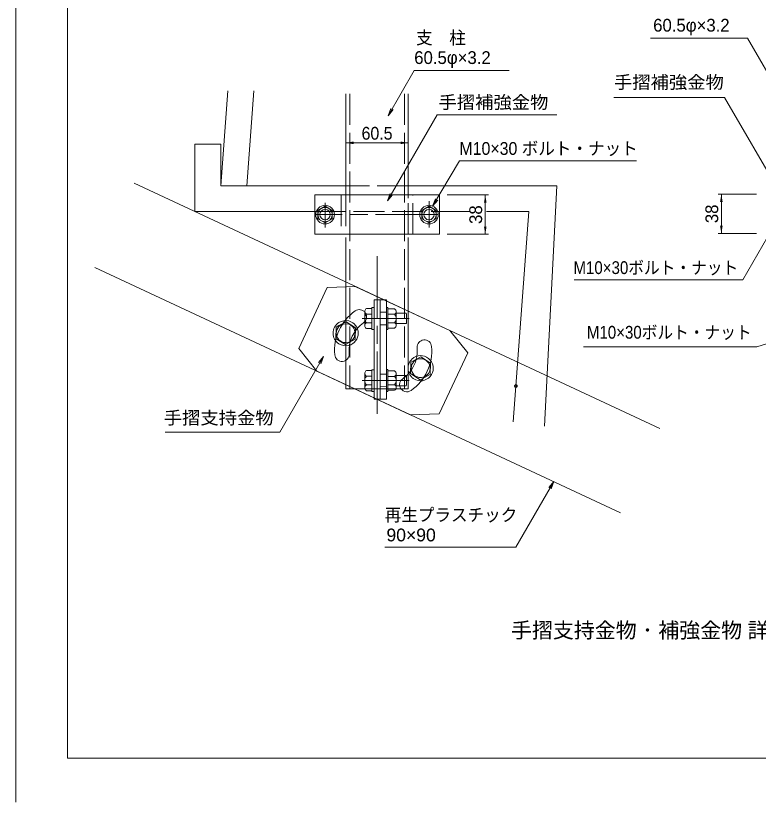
# Model space of a CAD drawing. Units: millimetres at full size, sheet at 1:5. Extents: x 47 to 2146, y -22 to 1455.
# Drawn here: x 47 to 765, y -22 to 738 of the extents above; entities that cross this region are included whole.
import ezdxf
from ezdxf.enums import TextEntityAlignment as Align

# ---------------------------------------------------------------- set-up
doc = ezdxf.new("R2010")
doc.units = ezdxf.units.MM
doc.header["$LTSCALE"] = 5
doc.header["$PDMODE"] = 32
doc.header["$PDSIZE"] = 2.5
doc.linetypes.add('CHAIN', pattern=[18.5, 12, -1.5, 3.5, -1.5])
doc.linetypes.add('DASHED', pattern=[7.5, 6, -1.5])
for name, color, linetype, lineweight in [('ボルト', 7, 'Continuous', 18), ('中心線', 7, 'CHAIN', 9), ('図面枠-A3', 7, 'Continuous', 13), ('図面枠-レイアウト', 7, 'Continuous', 13), ('寸法', 7, 'Continuous', 13), ('引出線', 7, 'Continuous', 13), ('支柱', 7, 'Continuous', 18), ('文字', 7, 'Continuous', 9), ('破線', 7, 'DASHED', 9), ('角材', 7, 'Continuous', 18), ('金物', 7, 'Continuous', 18), ('階段本体', 7, 'Continuous', 18)]:
    doc.layers.add(name, color=color, linetype=linetype, lineweight=lineweight)
doc.styles.add('ＭＳ Ｐゴシック', font='')
doc.styles.get('ＭＳ Ｐゴシック').set_extended_font_data('MS PGothic')

# ---------------------------------------------------------------- blocks, each defined once
blk = doc.blocks.new('filled_arrow')
at = {"color": 0, "linetype": 'Continuous', "lineweight": -2}
blk.add_solid([(7.5, 1.25), (0, 0), (7.5, -1.25)], dxfattribs=at)
blk = doc.blocks.new('open_arrow')
at = {"color": 0, "linetype": 'Continuous', "lineweight": -2}
blk.add_lwpolyline([(7.5, 1.25), (0, 0), (7.5, -1.25)], dxfattribs=at)

msp = doc.modelspace()

# ---------------------------------------------------------------- linework, layer by layer
at = {"layer": 'ボルト'}
for p, q in [((345.997, 553.86), (338.997, 549.819)), ((338.997, 549.819), (338.997, 541.736)), ((352.997, 549.819), (345.997, 553.86)), ((352.997, 541.736), (352.997, 549.819)), ((446.497, 553.86), (439.497, 549.819)), ((439.497, 549.819), (439.497, 541.736)), ((453.497, 549.819), (446.497, 553.86)), ((453.497, 541.736), (453.497, 549.819)), ((338.997, 541.736), (345.997, 537.695)), ((345.997, 537.695), (352.997, 541.736)), ((439.497, 541.736), (446.497, 537.695)), ((446.497, 537.695), (453.497, 541.736))]:
    msp.add_line(p, q, dxfattribs=at)
for centre, radius in [((345.997, 545.778), 9), ((345.997, 545.778), 7), ((345.997, 545.778), 5), ((446.497, 545.778), 9), ((446.497, 545.778), 7), ((446.497, 545.778), 5)]:
    msp.add_circle(centre, radius, dxfattribs=at)
at = {"layer": '中心線'}
for p, q in [((345.997, 557.196), (345.997, 533.243)), ((446.497, 558.776), (446.497, 533.243)), ((454.858, 545.778), (336.274, 545.778)), ((396.247, 505.769), (396.269, 346.781))]:
    msp.add_line(p, q, dxfattribs=at)
at = {"layer": '図面枠-A3', "lineweight": 20}
msp.add_lwpolyline([(96.797, 20.221), (2096.797, 20.221), (2096.797, 1405.221), (96.797, 1405.221)], close=True, dxfattribs=at)
at = {"layer": '図面枠-レイアウト'}
msp.add_lwpolyline([(2146.058, 1455.221), (46.797, 1455.221), (46.797, -22.47)], dxfattribs=at)
at = {"layer": '寸法'}
for p, q in [((365.997, 618.201), (365.997, 622.701)), ((426.497, 618.201), (426.497, 622.701)), ((426.497, 615.201), (365.997, 615.201)), ((463.997, 564.778), (503.913, 564.778)), ((500.913, 564.778), (500.913, 526.778)), ((763.237, 565.528), (726.232, 565.528)), ((729.232, 565.528), (729.232, 527.528)), ((463.997, 526.778), (503.913, 526.778)), ((763.237, 527.528), (726.232, 527.528))]:
    msp.add_line(p, q, dxfattribs=at)
at = {"layer": '引出線'}
for points in [[(787.055, 660.281), (754.659, 716.393), (660.85, 716.393)], [(406.975, 641.415), (432.214, 685.13), (524.097, 685.13)], [(786.862, 565.528), (732.366, 659.168), (625.339, 659.168)], [(406.207, 559.106), (454.243, 642.308), (570.134, 642.308)], [(449.985, 554.074), (475.93, 597.71), (647.283, 597.71)], [(783.987, 541.528), (750.086, 482.808), (586.872, 482.808)], [(865.737, 449.569), (763.556, 417.778), (595.808, 417.778)], [(344.575, 408.725), (302.163, 335.264), (191.344, 335.264)], [(567.179, 287.637), (530.537, 224.171), (403.653, 224.171)]]:
    msp.add_lwpolyline(points, dxfattribs=at)
at = {"layer": '支柱'}
for p, q in [((365.997, 662.673), (365.997, 561.825)), ((426.497, 662.673), (426.497, 561.825)), ((365.997, 523.825), (365.997, 377.348)), ((426.497, 523.825), (426.497, 377.348)), ((365.997, 377.348), (426.497, 377.348))]:
    msp.add_line(p, q, dxfattribs=at)
at = {"layer": '破線'}
for p, q in [((369.772, 662.471), (369.772, 377.348)), ((422.672, 662.471), (422.672, 377.348)), ((426.497, 573.778), (365.997, 573.778)), ((361.497, 564.778), (361.497, 526.778)), ((365.997, 564.778), (365.997, 526.778)), ((426.497, 526.778), (426.497, 564.778)), ((430.997, 526.778), (430.997, 564.778)), ((335.997, 548.778), (456.497, 548.778))]:
    msp.add_line(p, q, dxfattribs=at)
msp.add_point((530.518, 380.025), dxfattribs=at)
at = {"layer": '角材'}
for p, q in [((161.466, 576.128), (669.88, 339.05)), ((123.431, 494.56), (631.845, 257.483)), ((123.431, 494.56), (631.845, 257.483))]:
    msp.add_line(p, q, dxfattribs=at)
at = {"layer": '金物'}
for p, q in [((335.997, 564.778), (335.997, 526.778)), ((456.497, 564.778), (335.997, 564.778)), ((456.497, 564.778), (456.497, 526.778)), ((456.497, 526.778), (335.997, 526.778)), ((347.95, 475.381), (320.48, 416.471)), ((375.89, 476.144), (347.95, 475.381)), ((466.655, 433.713), (375.865, 476.05)), ((393.304, 463.348), (393.304, 367.348)), ((393.304, 463.348), (405.304, 463.348)), ((399.304, 367.348), (399.304, 463.348)), ((405.304, 463.348), (405.304, 367.348)), ((384.408, 452.893), (384.304, 452.318)), ((384.304, 452.318), (384.304, 438.378)), ((384.304, 452.318), (384.34, 451.802)), ((384.34, 451.802), (384.461, 451.301)), ((384.636, 453.555), (384.408, 452.893)), ((384.461, 451.301), (384.661, 450.829)), ((384.968, 454.165), (384.636, 453.555)), ((384.661, 450.829), (384.936, 450.402)), ((385.273, 448.759), (384.789, 447.816)), ((384.936, 450.402), (385.276, 450.032)), ((385.395, 454.705), (384.968, 454.165)), ((385.904, 449.598), (385.273, 448.759)), ((385.276, 450.032), (385.671, 449.73)), ((385.904, 455.157), (385.395, 454.705)), ((385.671, 449.73), (385.904, 449.598)), ((391.304, 455.157), (385.904, 455.157)), ((391.304, 449.598), (385.904, 449.598)), ((393.304, 455.848), (391.304, 455.848)), ((391.304, 455.848), (391.304, 434.848)), ((399.278, 451.39), (405.278, 451.39)), ((406.804, 455.972), (405.304, 455.972)), ((406.804, 455.972), (406.804, 434.725)), ((406.804, 454.724), (413.179, 454.724)), ((406.804, 449.411), (413.179, 449.411)), ((414.804, 438.685), (414.804, 452.011)), ((424.362, 450.348), (414.804, 450.348)), ((424.804, 449.906), (424.362, 450.348)), ((424.804, 449.906), (424.804, 440.79)), ((366.217, 442.108), (359.397, 438.414)), ((366.217, 442.108), (375.514, 436.177)), ((427.304, 445.348), (381.804, 445.348)), ((384.316, 445.736), (384.304, 445.348)), ((384.304, 445.348), (384.392, 444.278)), ((384.467, 446.798), (384.316, 445.736)), ((384.392, 444.278), (384.654, 443.241)), ((384.789, 447.816), (384.467, 446.798)), ((384.654, 443.241), (385.081, 442.267)), ((385.081, 442.267), (385.661, 441.387)), ((385.661, 441.387), (385.904, 441.098)), ((406.804, 441.286), (413.179, 441.286)), ((356.571, 436.884), (356.272, 425.918)), ((359.397, 438.414), (356.571, 436.884)), ((375.514, 436.177), (375.215, 425.212)), ((384.313, 438.658), (384.304, 438.378)), ((384.304, 438.378), (384.439, 437.688)), ((384.395, 439.168), (384.313, 438.658)), ((384.559, 439.655), (384.395, 439.168)), ((384.439, 437.688), (384.685, 437.034)), ((384.801, 440.104), (384.559, 439.655)), ((384.685, 437.034), (385.034, 436.434)), ((385.112, 440.503), (384.801, 440.104)), ((385.034, 436.434), (385.476, 435.909)), ((385.483, 440.837), (385.112, 440.503)), ((385.476, 435.909), (385.904, 435.539)), ((385.904, 441.098), (385.483, 440.837)), ((391.304, 441.098), (385.904, 441.098)), ((391.304, 435.539), (385.904, 435.539)), ((391.304, 434.848), (393.304, 434.848)), ((399.278, 439.327), (405.278, 439.37)), ((405.304, 434.725), (406.804, 434.725)), ((406.804, 435.972), (413.179, 435.972)), ((424.362, 440.348), (414.804, 440.348)), ((424.362, 440.348), (424.804, 440.79)), ((483.896, 411.988), (466.655, 433.713)), ((356.272, 425.918), (359.397, 423.999)), ((359.397, 423.999), (365.62, 420.177)), ((365.62, 420.177), (375.215, 425.212)), ((320.48, 416.471), (337.939, 394.431)), ((456.426, 353.078), (483.896, 411.988)), ((438.696, 408.204), (429.051, 402.98)), ((438.696, 408.204), (448.018, 402.296)), ((393.304, 395.848), (391.304, 395.848)), ((391.304, 395.848), (391.304, 374.848)), ((406.804, 395.972), (405.304, 395.972)), ((406.804, 395.972), (406.804, 374.725)), ((429.051, 402.98), (428.752, 392.014)), ((448.018, 402.296), (447.719, 391.331)), ((337.939, 394.431), (428.257, 352.315)), ((384.408, 392.893), (384.304, 392.318)), ((384.304, 392.318), (384.304, 378.378)), ((384.304, 392.318), (384.34, 391.802)), ((384.34, 391.802), (384.461, 391.301)), ((384.636, 393.555), (384.408, 392.893)), ((384.461, 391.301), (384.661, 390.829)), ((384.968, 394.165), (384.636, 393.555)), ((384.661, 390.829), (384.936, 390.402)), ((385.273, 388.759), (384.789, 387.816)), ((384.936, 390.402), (385.276, 390.032)), ((385.395, 394.705), (384.968, 394.165)), ((385.904, 389.598), (385.273, 388.759)), ((385.276, 390.032), (385.671, 389.73)), ((385.904, 395.157), (385.395, 394.705)), ((385.671, 389.73), (385.904, 389.598)), ((391.304, 395.157), (385.904, 395.157)), ((391.304, 389.598), (385.904, 389.598)), ((399.304, 391.482), (405.304, 391.482)), ((406.804, 394.724), (413.179, 394.724)), ((406.804, 389.411), (413.179, 389.411)), ((414.804, 378.685), (414.804, 392.011)), ((424.362, 390.348), (414.804, 390.348)), ((424.804, 389.906), (424.362, 390.348)), ((424.804, 389.906), (424.804, 380.79)), ((428.752, 392.014), (429.424, 391.601)), ((429.424, 391.601), (438.074, 386.106)), ((438.074, 386.106), (447.719, 391.331)), ((427.304, 385.348), (381.804, 385.348)), ((384.316, 385.736), (384.304, 385.348)), ((384.304, 385.348), (384.392, 384.278)), ((384.467, 386.798), (384.316, 385.736)), ((384.392, 384.278), (384.654, 383.241)), ((384.789, 387.816), (384.467, 386.798)), ((384.654, 383.241), (385.081, 382.267)), ((384.661, 379.867), (384.936, 380.295)), ((384.936, 380.295), (385.276, 380.665)), ((385.081, 382.267), (385.661, 381.387)), ((385.276, 380.665), (385.671, 380.967)), ((385.661, 381.387), (385.904, 381.098)), ((385.671, 380.967), (385.904, 381.098)), ((391.304, 381.098), (385.904, 381.098)), ((406.804, 381.286), (413.179, 381.286)), ((424.362, 380.348), (414.804, 380.348)), ((424.362, 380.348), (424.804, 380.79)), ((384.304, 378.378), (384.34, 378.894)), ((384.408, 377.803), (384.304, 378.378)), ((384.34, 378.894), (384.461, 379.396)), ((384.636, 377.141), (384.408, 377.803)), ((384.461, 379.396), (384.661, 379.867)), ((384.968, 376.531), (384.636, 377.141)), ((385.395, 375.992), (384.968, 376.531)), ((385.904, 375.539), (385.395, 375.992)), ((391.304, 375.539), (385.904, 375.539)), ((391.304, 374.848), (393.304, 374.848)), ((399.304, 379.419), (405.304, 379.463)), ((405.304, 374.725), (406.804, 374.725)), ((406.804, 375.972), (413.179, 375.972)), ((393.304, 367.348), (405.304, 367.348)), ((428.257, 352.315), (456.426, 353.078))]:
    msp.add_line(p, q, dxfattribs=at)
for centre, radius, start, end in [((401.962, 414.265), 46.795, 124.97002, 185.04402), ((379.163, 446.882), 7, 305.06751, 125.06751), ((410.965, 451.556), 3.865, 6.76096, 55.0657), ((411.966, 451.976), 2.838, 295.29555, 0.69438), ((408.913, 445.348), 5.891, 0, 43.6028), ((365.918, 431.142), 12.179, 122.37474, 237.62526), ((365.944, 431.136), 12.179, 75.46791, 122.37474), ((365.918, 431.142), 12.179, 284.53209, 75.46791), ((402.046, 414.226), 32.875, 125.00915, 184.98711), ((408.913, 445.348), 5.891, 316.3972, 0), ((411.966, 438.72), 2.838, 359.30562, 64.70445), ((365.918, 431.142), 9.12, 135.64868, 224.35132), ((365.893, 431.128), 9.12, 70.42191, 135.64868), ((365.893, 431.128), 9.12, 289.57809, 70.42191), ((410.965, 439.141), 3.865, 304.9343, 353.22969), ((365.918, 431.142), 9.12, 224.35132, 289.57809), ((365.918, 431.142), 12.179, 237.62526, 284.53209), ((442.022, 417.677), 7, 4.93249, 184.93249), ((362.322, 410.76), 7, 184.98831, 4.98831), ((402.17, 414.238), 47, 305.01169, 4.93249), ((402.17, 414.238), 33, 325.75309, 4.93249), ((438.397, 397.238), 12.179, 137.461, 222.539), ((438.423, 397.333), 9.12, 135.64868, 224.35132), ((438.397, 397.238), 12.179, 122.37474, 137.461), ((438.397, 397.238), 12.179, 237.62526, 122.37474), ((438.423, 397.333), 9.12, 224.35132, 135.64868), ((402.145, 414.143), 33, 305.01169, 325.75309), ((410.965, 391.556), 3.865, 6.76096, 55.0657), ((411.966, 391.976), 2.838, 295.29555, 0.69438), ((408.913, 385.348), 5.891, 0, 43.6028), ((438.397, 397.238), 12.179, 222.539, 237.62526), ((408.913, 385.348), 5.891, 316.3972, 0), ((411.966, 378.72), 2.838, 359.30562, 64.70445), ((425.095, 381.382), 7, 125.01169, 201.34408), ((410.965, 379.141), 3.865, 304.9343, 353.22969), ((425.106, 381.562), 7.078, 202.67283, 304.70365)]:
    msp.add_arc(centre, radius, start, end, dxfattribs=at)
at = {"layer": '階段本体'}
for p, q in [((245.119, 573.778), (252.008, 665.625)), ((270.189, 573.778), (277.078, 665.625)), ((220.119, 613.778), (220.119, 548.778)), ((245.119, 613.778), (220.119, 613.778)), ((245.119, 613.778), (245.119, 573.778)), ((365.997, 573.778), (245.119, 573.778)), ((570.119, 573.778), (426.497, 573.778)), ((558.292, 341.073), (570.119, 573.778)), ((335.997, 548.778), (220.119, 548.778)), ((486.736, 548.778), (456.497, 548.778)), ((543.174, 548.778), (502.103, 548.778)), ((527.927, 345.484), (543.174, 548.778))]:
    msp.add_line(p, q, dxfattribs=at)

# ---------------------------------------------------------------- block references
at = {"layer": '寸法'}
msp.add_blockref('filled_arrow', (365.997, 615.201), dxfattribs=at)
for p, rotation in [((426.497, 615.201), 180), ((500.913, 564.778), 270), ((729.232, 565.528), 270), ((500.913, 526.778), 90), ((729.232, 527.528), 90)]:
    msp.add_blockref('filled_arrow', p, dxfattribs=dict(at, rotation=rotation))
at = {"layer": '引出線'}
for p, rotation in [((406.975, 641.415), 60), ((406.207, 559.106), 60), ((449.985, 554.074), 59.3), ((344.575, 408.725), 240), ((567.179, 287.637), 240)]:
    msp.add_blockref('open_arrow', p, dxfattribs=dict(at, rotation=rotation))

# ---------------------------------------------------------------- texts
at = {"layer": '寸法', "style": 'ＭＳ Ｐゴシック', "width": 0.95}
msp.add_text('60.5', height=12.37, dxfattribs=at).set_placement((396.247, 624.451), align=Align.MIDDLE_CENTER)
at = {"layer": '寸法', "style": 'ＭＳ Ｐゴシック'}
for p in [(491.663, 545.778), (719.982, 546.528)]:
    msp.add_text('38', height=12.37, rotation=90, dxfattribs=at).set_placement(p, align=Align.MIDDLE_CENTER)
at = {"layer": '文字', "style": 'ＭＳ Ｐゴシック'}
for s, height, p in [('60.5φ×3.2', 12.37, (663.297, 719.046)), ('60.5φ×3.2', 12.37, (432.214, 687.726)), ('手摺支持金物 ･ 補強金物 詳細図\u3000   S=1:5', 14.85, (525.807, 132.029))]:
    msp.add_text(s, height=height, dxfattribs=at).set_placement(p, align=Align.BOTTOM_LEFT)
for s, width, p in [('支\u3000柱', 0.95, (433.982, 706.948)), ('手摺補強金物', 1.05, (625.339, 663.935)), ('手摺補強金物', 1.05, (455.662, 644.515)), ('M10×30 ボルト・ナット', 0.95, (475.93, 599.851)), ('M10×30ボルト・ナット', 0.9, (586.199, 484.611)), ('M10×30ボルト・ナット', 0.9, (599.177, 422.101)), ('手摺支持金物', 1.05, (189.949, 339.397)), ('再生プラスチック', 0.95, (403.653, 245.584)), ('90×90', 1.05, (405.324, 226.104))]:
    msp.add_text(s, height=12.37, dxfattribs=dict(at, width=width)).set_placement(p, align=Align.BOTTOM_LEFT)

doc.saveas('drawing.dxf')
